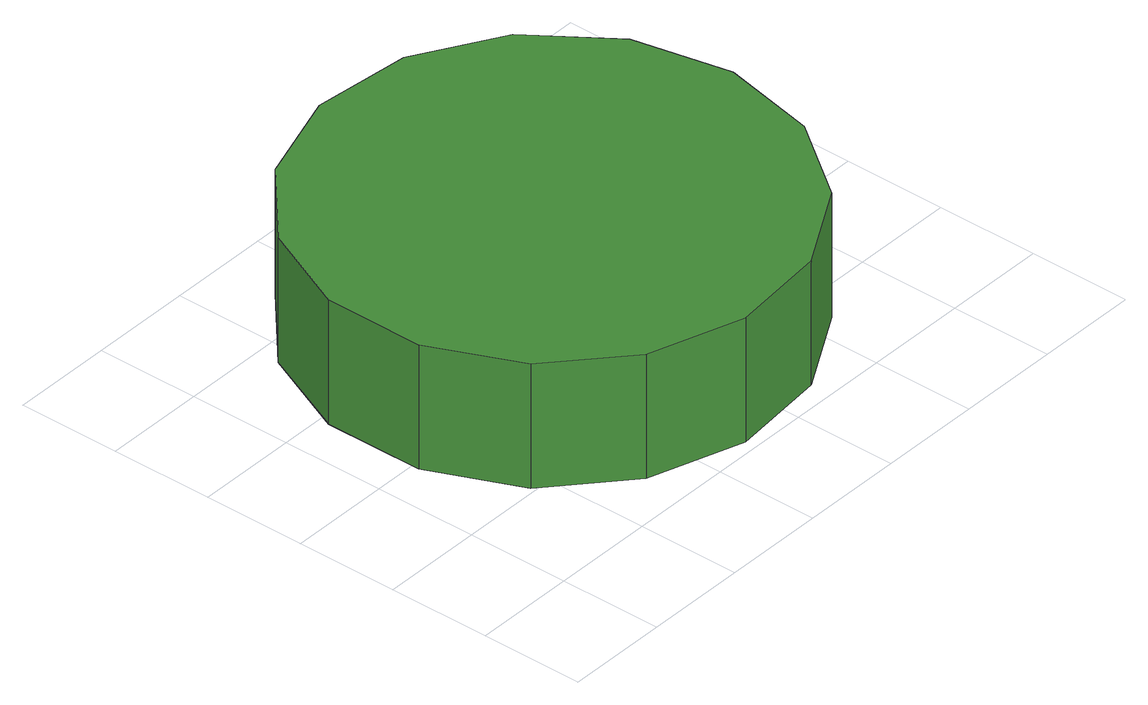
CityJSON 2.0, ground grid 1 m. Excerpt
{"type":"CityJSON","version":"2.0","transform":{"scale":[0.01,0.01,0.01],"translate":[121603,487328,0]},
"CityObjects":{
"tree1":{"type":"SolitaryVegetationObject","attributes":{"function":"something"},"geometry":[{"type":"MultiSurface","lod":"1","boundaries":[[[0,1,2,3,4,5,6,7,8,9,10,11,12,13,14]],[[15,16,17,18,19,20,21,22,23,24,25,26,27,28,29]],[[0,29,28,1]],[[1,28,27,2]],[[2,27,26,3]],[[3,26,25,4]],[[4,25,24,5]],[[5,24,23,6]],[[6,23,22,7]],[[7,22,21,8]],[[8,21,20,9]],[[9,20,19,10]],[[10,19,18,11]],[[11,18,17,12]],[[12,17,16,13]],[[13,16,15,14]],[[14,15,29,0]]]}]}
},
"vertices":[
[502,241,143],[482,336,143],[425,414,143],[342,462,143],[246,472,143],[154,442,143],[82,378,143],[43,290,143],[43,193,143],[82,105,143],[154,41,143],[246,11,143],[342,21,143],[425,69,143],[482,147,143],[482,147,16],[425,69,16],[342,21,16],[246,11,16],[154,41,16],[82,105,16],[43,193,16],[43,290,16],[82,378,16],[154,442,16],[246,472,16],[342,462,16],[425,414,16],[482,336,16],[502,241,16]
]}
